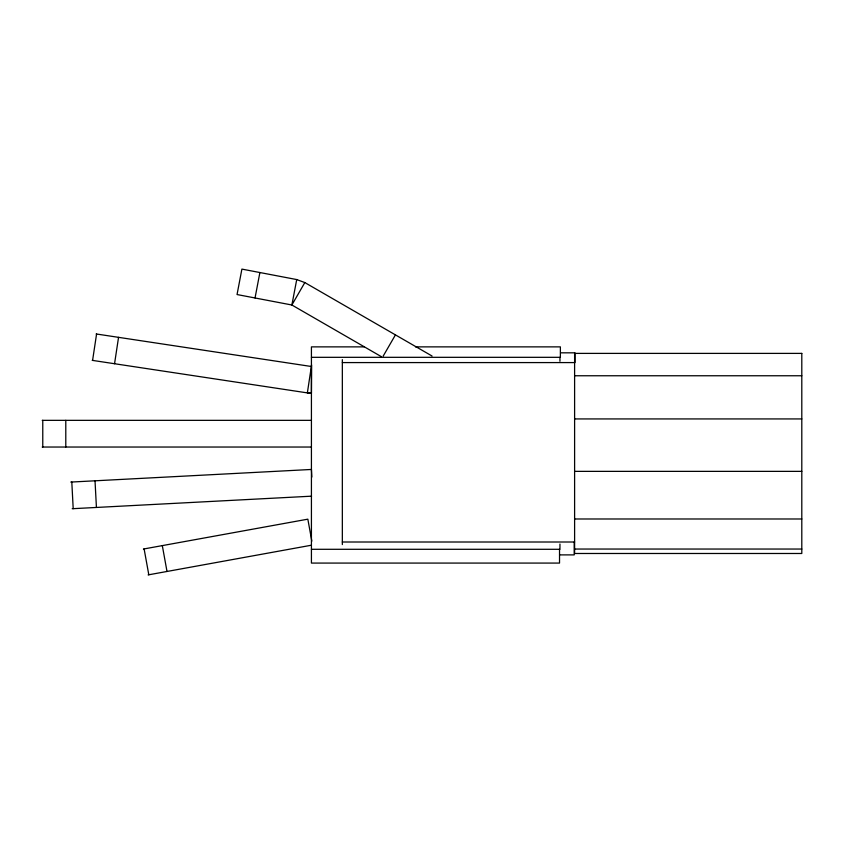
<?xml version="1.0" encoding="UTF-8"?>
<svg xmlns="http://www.w3.org/2000/svg" width="844" height="844" viewBox="0 0 844 844"><rect width="100%" height="100%" fill="white"/><g stroke="black" fill="none" stroke-linecap="round" stroke-linejoin="round"><path stroke-width="1.27" d="M307.364 392.893L311.425 393.198L311.594 364.924L307.364 392.893L92.186 360.346M92.587 360.409L96.575 334.013M114.552 363.732L118.55 337.336M255.036 297.974L259.889 272.538M432.065 356.031L304.821 282.571L291.876 305L237.048 294.545L241.901 269.099L296.729 279.564L291.876 305L381.351 356.653M383.134 356.2L395.435 334.889M143.417 549.043L307.838 519.165L311.837 541.141M148.111 574.901L311.257 545.245M70.79 482.072L311.447 469.454L311.847 477.071M72.194 508.721L311.541 496.177M364.112 346.873L311.425 346.873L311.425 563.075L559.53 563.075L559.53 549.296M415.48 346.873L560.374 346.873L560.374 357.318L311.425 357.318M560.543 352.824L574.996 352.824L574.996 362.582L342.337 362.582M574.606 375.759L801.8 375.759M574.606 418.93L801.8 418.93M42.2 420.344L311.425 420.344M42.2 447.035L311.425 447.035M574.606 471.363L801.8 471.363M574.606 518.986L801.8 518.986M342.337 542.006L574.606 542.006M574.606 549.043L801.8 549.043M311.425 549.296L559.952 549.296L559.952 544.032M559.72 554.888L574.215 554.888L574.215 542.006M96.174 333.96L311.362 366.496M307.416 392.587L311.425 393.198M296.729 279.564L304.821 282.571M162.312 545.614L167.006 571.462M144.113 548.916L148.808 574.775M95.024 480.795L96.427 507.455M71.803 482.019L73.196 508.668M559.952 357.318L559.952 361.264M342.337 359.649L342.337 544.559M65.79 420.344L65.79 447.035M42.77 420.344L42.77 447.035M801.8 353.393L574.606 353.393L574.606 553.485L801.8 553.485L801.8 353.393"/></g></svg>
